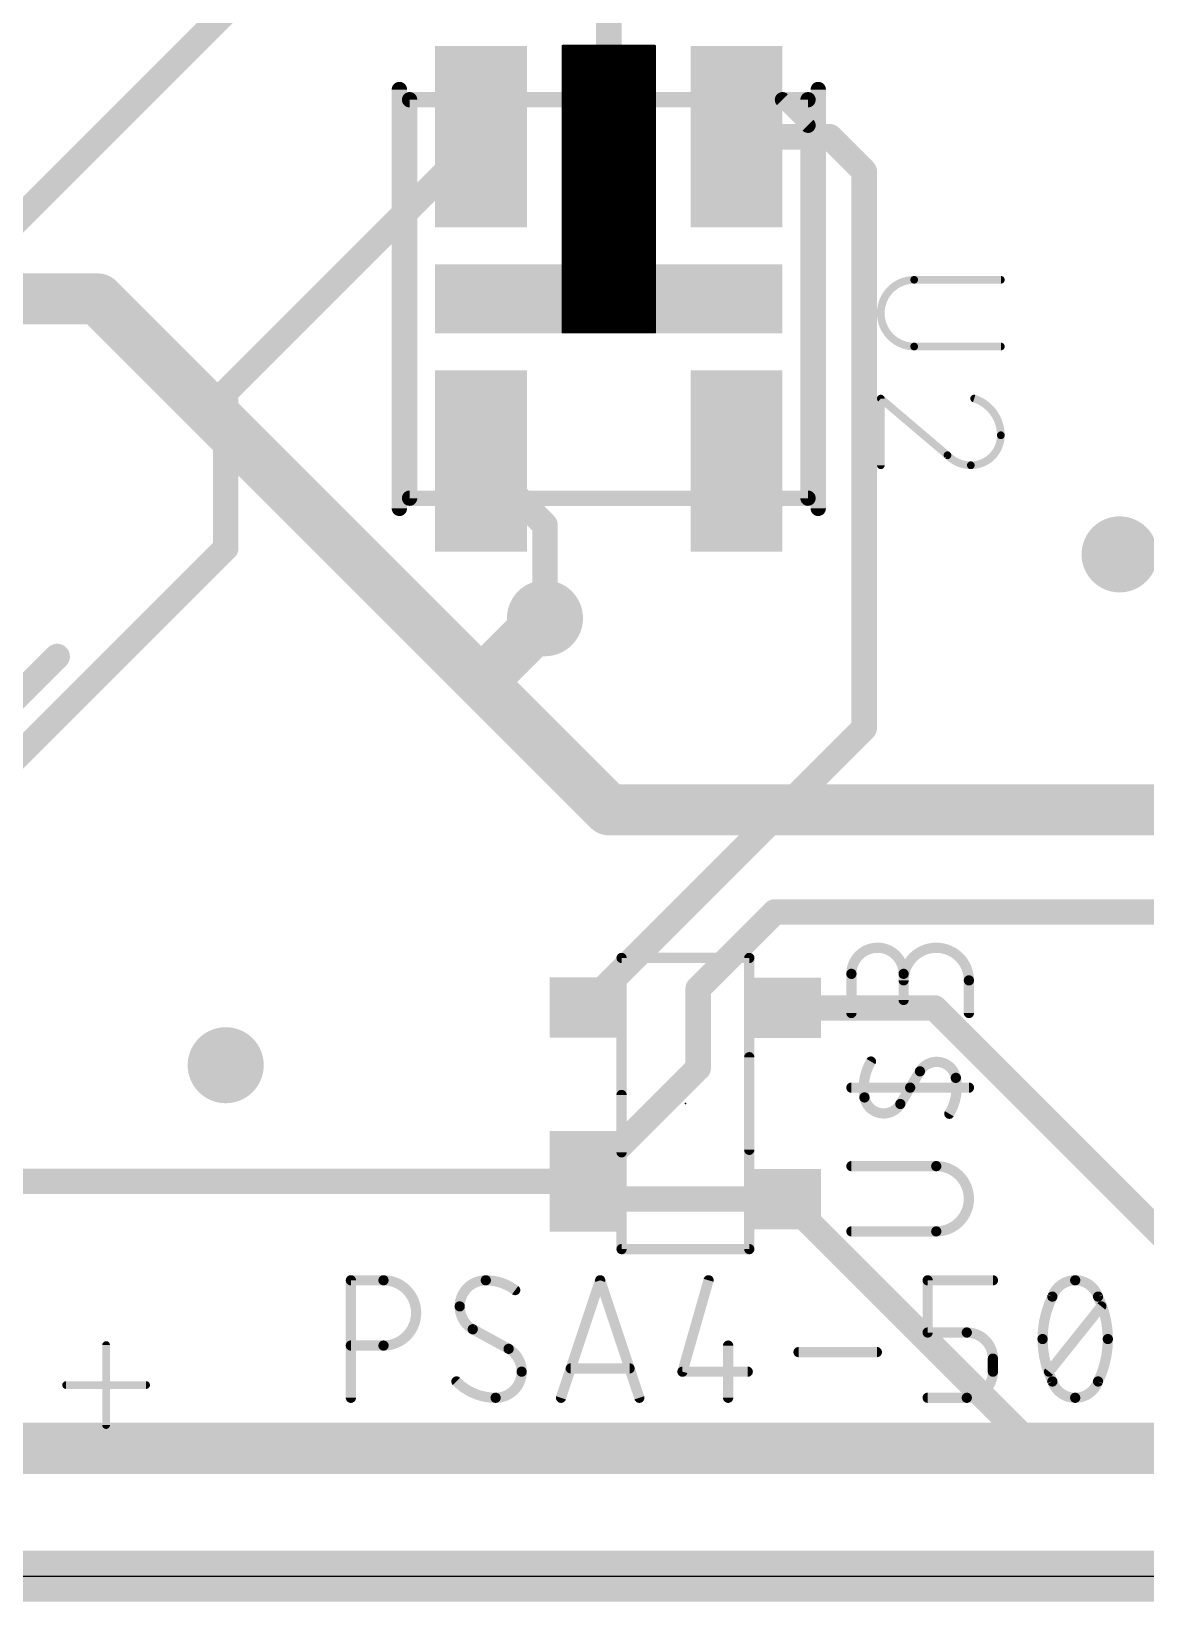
# Model space of a CAD drawing. Extents: x -0.3 to 56.5, y 1 to 31.
# Drawn here: x 19.66 to 30.74, y 1.02 to 16.63 of the extents above; entities that cross this region are included whole.
import ezdxf

# ---------------------------------------------------------------- set-up
doc = ezdxf.new("R2010")
doc.units = 0
for name, color, linetype in [('1', 12, 'CONTINUOUS'), ('16', 132, 'CONTINUOUS'), ('18', 110, 'CONTINUOUS'), ('20', 31, 'CONTINUOUS'), ('21', 253, 'CONTINUOUS'), ('23', 53, 'CONTINUOUS'), ('25', 253, 'CONTINUOUS'), ('27', 253, 'CONTINUOUS'), ('51', 253, 'CONTINUOUS')]:
    doc.layers.add(name, color=color, linetype=linetype)

# ---------------------------------------------------------------- blocks, each defined once
blk = doc.blocks.new('RECT')
blk.add_solid([(-0.5, -0.5), (0.5, -0.5), (-0.5, 0.5), (0.5, 0.5)])
blk = doc.blocks.new('ROUNDV')
at = {"const_width": 0.5}
blk.add_lwpolyline([(0, -0.25, 1), (0, 0.25, 1), (0, -0.25)], format="xyb", dxfattribs=at)

msp = doc.modelspace()

# ---------------------------------------------------------------- linework, layer by layer
at = {"layer": '1'}
for points, const_width in [([(29.217, 24.45), (18.8976, 14.1306)], 0.254), ([(25.4, 19.05), (25.4, 13.97)], 0.254), ([(25.8572, 16.4846), (24.9428, 16.4846)], 0.0254), ([(24.9428, 16.4846), (24.9428, 13.6398)], 0.0254), ([(24.9428, 16.4592), (25.8572, 16.4592)], 0.0254), ([(24.9428, 16.4338), (25.8572, 16.4338)], 0.0254), ([(24.9428, 16.4084), (25.8572, 16.4084)], 0.0254), ([(24.9428, 16.383), (25.8572, 16.383)], 0.0254), ([(25.8572, 13.6398), (25.8572, 16.4846)], 0.0254), ([(24.9428, 16.3576), (25.8572, 16.3576)], 0.0254), ([(24.9428, 16.3322), (25.8572, 16.3322)], 0.0254), ([(24.9428, 16.3068), (25.8572, 16.3068)], 0.0254), ([(24.9428, 16.2814), (25.8572, 16.2814)], 0.0254), ([(24.9428, 16.256), (25.8572, 16.256)], 0.0254), ([(24.9428, 16.2306), (25.8572, 16.2306)], 0.0254), ([(24.9428, 16.2052), (25.8572, 16.2052)], 0.0254), ([(24.9428, 16.1798), (25.8572, 16.1798)], 0.0254), ([(24.9428, 16.1544), (25.8572, 16.1544)], 0.0254), ([(24.9428, 16.129), (25.8572, 16.129)], 0.0254), ([(24.9428, 16.1036), (25.8572, 16.1036)], 0.0254), ([(24.9428, 16.0782), (25.8572, 16.0782)], 0.0254), ([(24.9428, 16.0528), (25.8572, 16.0528)], 0.0254), ([(24.9428, 16.0274), (25.8572, 16.0274)], 0.0254), ([(24.9428, 16.002), (25.8572, 16.002)], 0.0254), ([(24.9428, 15.9766), (25.8572, 15.9766)], 0.0254), ([(24.9428, 15.9512), (25.8572, 15.9512)], 0.0254), ([(24.9428, 15.9258), (25.8572, 15.9258)], 0.0254), ([(24.9428, 15.9004), (25.8572, 15.9004)], 0.0254), ([(24.9428, 15.875), (25.8572, 15.875)], 0.0254), ([(24.9428, 15.8496), (25.8572, 15.8496)], 0.0254), ([(24.9428, 15.8242), (25.8572, 15.8242)], 0.0254), ([(24.9428, 15.7988), (25.8572, 15.7988)], 0.0254), ([(24.9428, 15.7734), (25.8572, 15.7734)], 0.0254), ([(24.13, 15.5829), (21.59, 13.0429)], 0.254), ([(24.9428, 15.748), (25.8572, 15.748)], 0.0254), ([(24.9428, 15.7226), (25.8572, 15.7226)], 0.0254), ([(24.9428, 15.6972), (25.8572, 15.6972)], 0.0254), ([(24.9428, 15.6718), (25.8572, 15.6718)], 0.0254), ([(24.9428, 15.6464), (25.8572, 15.6464)], 0.0254), ([(24.9428, 15.621), (25.8572, 15.621)], 0.0254), ([(27.5971, 15.5829), (26.67, 15.5829)], 0.254), ([(27.94, 15.24), (27.5971, 15.5829)], 0.254), ([(24.9428, 15.5956), (25.8572, 15.5956)], 0.0254), ([(24.9428, 15.5702), (25.8572, 15.5702)], 0.0254), ([(24.9428, 15.5448), (25.8572, 15.5448)], 0.0254), ([(24.9428, 15.5194), (25.8572, 15.5194)], 0.0254), ([(24.9428, 15.494), (25.8572, 15.494)], 0.0254), ([(24.9428, 15.4686), (25.8572, 15.4686)], 0.0254), ([(24.9428, 15.4432), (25.8572, 15.4432)], 0.0254), ([(24.9428, 15.4178), (25.8572, 15.4178)], 0.0254), ([(24.9428, 15.3924), (25.8572, 15.3924)], 0.0254), ([(24.9428, 15.367), (25.8572, 15.367)], 0.0254), ([(24.9428, 15.3416), (25.8572, 15.3416)], 0.0254), ([(24.9428, 15.3162), (25.8572, 15.3162)], 0.0254), ([(24.9428, 15.2908), (25.8572, 15.2908)], 0.0254), ([(27.94, 9.702), (27.94, 15.24)], 0.254), ([(24.9428, 15.2654), (25.8572, 15.2654)], 0.0254), ([(24.9428, 15.24), (25.8572, 15.24)], 0.0254), ([(24.9428, 15.2146), (25.8572, 15.2146)], 0.0254), ([(24.9428, 15.1892), (25.8572, 15.1892)], 0.0254), ([(24.9428, 15.1638), (25.8572, 15.1638)], 0.0254), ([(24.9428, 15.1384), (25.8572, 15.1384)], 0.0254), ([(24.9428, 15.113), (25.8572, 15.113)], 0.0254), ([(24.9428, 15.0876), (25.8572, 15.0876)], 0.0254), ([(24.9428, 15.0622), (25.8572, 15.0622)], 0.0254), ([(24.9428, 15.0368), (25.8572, 15.0368)], 0.0254), ([(24.9428, 15.0114), (25.8572, 15.0114)], 0.0254), ([(24.9428, 14.986), (25.8572, 14.986)], 0.0254), ([(24.9428, 14.9606), (25.8572, 14.9606)], 0.0254), ([(24.9428, 14.9352), (25.8572, 14.9352)], 0.0254), ([(24.9428, 14.9098), (25.8572, 14.9098)], 0.0254), ([(24.9428, 14.8844), (25.8572, 14.8844)], 0.0254), ([(24.9428, 14.859), (25.8572, 14.859)], 0.0254), ([(24.9428, 14.8336), (25.8572, 14.8336)], 0.0254), ([(24.9428, 14.8082), (25.8572, 14.8082)], 0.0254), ([(24.9428, 14.7828), (25.8572, 14.7828)], 0.0254), ([(24.9428, 14.7574), (25.8572, 14.7574)], 0.0254), ([(24.9428, 14.732), (25.8572, 14.732)], 0.0254), ([(24.9428, 14.7066), (25.8572, 14.7066)], 0.0254), ([(24.9428, 14.6812), (25.8572, 14.6812)], 0.0254), ([(24.9428, 14.6558), (25.8572, 14.6558)], 0.0254), ([(24.9428, 14.6304), (25.8572, 14.6304)], 0.0254), ([(24.9428, 14.605), (25.8572, 14.605)], 0.0254), ([(24.9428, 14.5796), (25.8572, 14.5796)], 0.0254), ([(24.9428, 14.5542), (25.8572, 14.5542)], 0.0254), ([(24.9428, 14.5288), (25.8572, 14.5288)], 0.0254), ([(24.9428, 14.5034), (25.8572, 14.5034)], 0.0254), ([(24.9428, 14.478), (25.8572, 14.478)], 0.0254), ([(24.9428, 14.4526), (25.8572, 14.4526)], 0.0254), ([(24.9428, 14.4272), (25.8572, 14.4272)], 0.0254), ([(24.9428, 14.4018), (25.8572, 14.4018)], 0.0254), ([(24.9428, 14.3764), (25.8572, 14.3764)], 0.0254), ([(24.9428, 14.351), (25.8572, 14.351)], 0.0254), ([(24.9428, 14.3256), (25.8572, 14.3256)], 0.0254), ([(24.9428, 14.3002), (25.8572, 14.3002)], 0.0254), ([(24.9428, 14.2748), (25.8572, 14.2748)], 0.0254), ([(24.9428, 14.2494), (25.8572, 14.2494)], 0.0254), ([(24.9428, 14.224), (25.8572, 14.224)], 0.0254), ([(24.9428, 14.1986), (25.8572, 14.1986)], 0.0254), ([(24.9428, 14.1732), (25.8572, 14.1732)], 0.0254), ([(24.9428, 14.1478), (25.8572, 14.1478)], 0.0254), ([(24.9428, 14.1224), (25.8572, 14.1224)], 0.0254), ([(24.9428, 14.097), (25.8572, 14.097)], 0.0254), ([(24.9428, 14.0716), (25.8572, 14.0716)], 0.0254), ([(24.9428, 14.0462), (25.8572, 14.0462)], 0.0254), ([(24.9428, 14.0208), (25.8572, 14.0208)], 0.0254), ([(24.9428, 13.9954), (25.8572, 13.9954)], 0.0254), ([(24.9428, 13.97), (25.8572, 13.97)], 0.0254), ([(24.9428, 13.9446), (25.8572, 13.9446)], 0.0254), ([(24.9428, 13.9192), (25.8572, 13.9192)], 0.0254), ([(24.9428, 13.8938), (25.8572, 13.8938)], 0.0254), ([(24.9428, 13.8684), (25.8572, 13.8684)], 0.0254), ([(24.9428, 13.843), (25.8572, 13.843)], 0.0254), ([(24.9428, 13.8176), (25.8572, 13.8176)], 0.0254), ([(24.9428, 13.7922), (25.8572, 13.7922)], 0.0254), ([(24.9428, 13.7668), (25.8572, 13.7668)], 0.0254), ([(24.9428, 13.7414), (25.8572, 13.7414)], 0.0254), ([(24.9428, 13.716), (25.8572, 13.716)], 0.0254), ([(24.9428, 13.6906), (25.8572, 13.6906)], 0.0254), ([(24.9428, 13.6652), (25.8572, 13.6652)], 0.0254), ([(24.9428, 13.6398), (25.8572, 13.6398)], 0.0254), ([(24.9428, 13.6398), (25.8572, 13.6398)], 0.0254), ([(21.59, 13.0429), (21.59, 11.4921)], 0.254), ([(24.13, 12.3571), (24.765, 11.7221)], 0.254), ([(24.765, 11.7221), (24.765, 10.795)], 0.254), ([(21.59, 11.4921), (19.3689, 9.271)], 0.254), ([(19.9136, 10.414), (19.2786, 9.779)], 0.254), ([(25.162, 6.924), (27.94, 9.702)], 0.254), ([(26.289, 7.112), (27.051, 7.874)], 0.254), ([(27.051, 7.874), (33.329, 7.874)], 0.254), ([(26.289, 6.322), (26.289, 7.112)], 0.254), ([(28.641, 6.919), (27.162, 6.919)], 0.254), ([(31.75, 3.81), (28.641, 6.919)], 0.254), ([(25.162, 5.195), (26.289, 6.322)], 0.254), ([(19.2906, 5.195), (25.162, 5.195)], 0.254), ([(25.338, 5.019), (25.162, 5.195)], 0.254), ([(27.162, 5.019), (25.338, 5.019)], 0.254), ([(27.162, 5.019), (29.641, 2.54)], 0.254), ([(5.08, 2.54), (29.641, 2.54)], 0.254), ([(43.3832, 2.54), (29.641, 2.54)], 0.254), ([(46.99, 1.27), (0, 1.27)], 0.508)]:
    msp.add_lwpolyline(points, dxfattribs=dict(at, const_width=const_width))
for points, const_width in [([(24.9428, 16.491, 1), (24.9428, 16.4782)], 0.0127), ([(24.9428, 16.4656, 1), (24.9428, 16.4528)], 0.0127), ([(24.9428, 16.4148, 1), (24.9428, 16.402)], 0.0127), ([(24.9428, 16.3894, 1), (24.9428, 16.3766)], 0.0127), ([(24.9492, 16.4846, 1), (24.9365, 16.4846)], 0.0127), ([(24.9428, 16.4402, 1), (24.9428, 16.4275)], 0.0127), ([(25.8636, 16.4846, 1), (25.8509, 16.4846)], 0.0127), ([(25.8572, 16.4782, 1), (25.8572, 16.491)], 0.0127), ([(25.8572, 16.4528, 1), (25.8572, 16.4656)], 0.0127), ([(25.8572, 16.4275, 1), (25.8572, 16.4402)], 0.0127), ([(25.8572, 16.402, 1), (25.8572, 16.4148)], 0.0127), ([(25.8572, 16.3766, 1), (25.8572, 16.3894)], 0.0127), ([(24.9428, 16.3386, 1), (24.9428, 16.3258)], 0.0127), ([(24.9428, 16.3132, 1), (24.9428, 16.3004)], 0.0127), ([(24.9428, 16.2624, 1), (24.9428, 16.2496)], 0.0127), ([(24.9428, 16.237, 1), (24.9428, 16.2242)], 0.0127), ([(24.9428, 16.364, 1), (24.9428, 16.3513)], 0.0127), ([(24.9428, 16.2878, 1), (24.9428, 16.2751)], 0.0127), ([(25.8572, 16.3513, 1), (25.8572, 16.364)], 0.0127), ([(25.8572, 16.3258, 1), (25.8572, 16.3386)], 0.0127), ([(25.8572, 16.3004, 1), (25.8572, 16.3132)], 0.0127), ([(25.8572, 16.2751, 1), (25.8572, 16.2878)], 0.0127), ([(25.8572, 16.2496, 1), (25.8572, 16.2624)], 0.0127), ([(25.8572, 16.2242, 1), (25.8572, 16.237)], 0.0127), ([(24.9428, 16.1862, 1), (24.9428, 16.1734)], 0.0127), ([(24.9428, 16.11, 1), (24.9428, 16.0972)], 0.0127), ([(24.9428, 16.2116, 1), (24.9428, 16.1989)], 0.0127), ([(24.9428, 16.1608, 1), (24.9428, 16.1481)], 0.0127), ([(24.9428, 16.1354, 1), (24.9428, 16.1227)], 0.0127), ([(24.9428, 16.0846, 1), (24.9428, 16.0719)], 0.0127), ([(25.8572, 16.1989, 1), (25.8572, 16.2116)], 0.0127), ([(25.8572, 16.1734, 1), (25.8572, 16.1862)], 0.0127), ([(25.8572, 16.1481, 1), (25.8572, 16.1608)], 0.0127), ([(25.8572, 16.1227, 1), (25.8572, 16.1354)], 0.0127), ([(25.8572, 16.0972, 1), (25.8572, 16.11)], 0.0127), ([(25.8572, 16.0719, 1), (25.8572, 16.0846)], 0.0127), ([(24.9428, 16.0338, 1), (24.9428, 16.021)], 0.0127), ([(24.9428, 16.0592, 1), (24.9428, 16.0465)], 0.0127), ([(24.9428, 16.0084, 1), (24.9428, 15.9957)], 0.0127), ([(24.9428, 15.983, 1), (24.9428, 15.9703)], 0.0127), ([(24.9428, 15.9575, 1), (24.9428, 15.9449)], 0.0127), ([(24.9428, 15.9322, 1), (24.9428, 15.9195)], 0.0127), ([(25.8572, 16.0465, 1), (25.8572, 16.0592)], 0.0127), ([(25.8572, 16.021, 1), (25.8572, 16.0338)], 0.0127), ([(25.8572, 15.9957, 1), (25.8572, 16.0084)], 0.0127), ([(25.8572, 15.9703, 1), (25.8572, 15.983)], 0.0127), ([(25.8572, 15.9449, 1), (25.8572, 15.9575)], 0.0127), ([(25.8572, 15.9195, 1), (25.8572, 15.9322)], 0.0127), ([(24.9428, 15.9068, 1), (24.9428, 15.8941)], 0.0127), ([(24.9428, 15.8813, 1), (24.9428, 15.8687)], 0.0127), ([(24.9428, 15.8559, 1), (24.9428, 15.8433)], 0.0127), ([(24.9428, 15.8306, 1), (24.9428, 15.8179)], 0.0127), ([(24.9428, 15.8051, 1), (24.9428, 15.7925)], 0.0127), ([(24.9428, 15.7797, 1), (24.9428, 15.7671)], 0.0127), ([(25.8572, 15.8941, 1), (25.8572, 15.9068)], 0.0127), ([(25.8572, 15.8687, 1), (25.8572, 15.8813)], 0.0127), ([(25.8572, 15.8433, 1), (25.8572, 15.8559)], 0.0127), ([(25.8572, 15.8179, 1), (25.8572, 15.8306)], 0.0127), ([(25.8572, 15.7925, 1), (25.8572, 15.8051)], 0.0127), ([(25.8572, 15.7671, 1), (25.8572, 15.7797)], 0.0127), ([(24.1749, 15.538, 1), (24.0851, 15.6278)], 0.127), ([(24.9428, 15.7544, 1), (24.9428, 15.7417)], 0.0127), ([(24.9428, 15.7289, 1), (24.9428, 15.7163)], 0.0127), ([(24.9428, 15.7035, 1), (24.9428, 15.6909)], 0.0127), ([(24.9428, 15.6782, 1), (24.9428, 15.6655)], 0.0127), ([(24.9428, 15.6527, 1), (24.9428, 15.6401)], 0.0127), ([(24.9428, 15.6273, 1), (24.9428, 15.6147)], 0.0127), ([(25.8572, 15.7417, 1), (25.8572, 15.7544)], 0.0127), ([(25.8572, 15.7163, 1), (25.8572, 15.7289)], 0.0127), ([(25.8572, 15.6909, 1), (25.8572, 15.7035)], 0.0127), ([(25.8572, 15.6655, 1), (25.8572, 15.6782)], 0.0127), ([(25.8572, 15.6401, 1), (25.8572, 15.6527)], 0.0127), ([(25.8572, 15.6147, 1), (25.8572, 15.6273)], 0.0127), ([(26.67, 15.6464, 1), (26.67, 15.5194)], 0.127), ([(27.642, 15.6278, 1), (27.5522, 15.538)], 0.127), ([(27.5971, 15.5194, 1), (27.5971, 15.6464)], 0.127), ([(24.9428, 15.602, 1), (24.9428, 15.5893)], 0.0127), ([(24.9428, 15.5766, 1), (24.9428, 15.5639)], 0.0127), ([(24.9428, 15.5511, 1), (24.9428, 15.5385)], 0.0127), ([(24.9428, 15.5258, 1), (24.9428, 15.5131)], 0.0127), ([(24.9428, 15.5004, 1), (24.9428, 15.4877)], 0.0127), ([(24.9428, 15.4749, 1), (24.9428, 15.4623)], 0.0127), ([(25.8572, 15.5893, 1), (25.8572, 15.602)], 0.0127), ([(25.8572, 15.5639, 1), (25.8572, 15.5766)], 0.0127), ([(25.8572, 15.5385, 1), (25.8572, 15.5511)], 0.0127), ([(25.8572, 15.5131, 1), (25.8572, 15.5258)], 0.0127), ([(25.8572, 15.4877, 1), (25.8572, 15.5004)], 0.0127), ([(25.8572, 15.4623, 1), (25.8572, 15.4749)], 0.0127), ([(24.9428, 15.4496, 1), (24.9428, 15.4369)], 0.0127), ([(24.9428, 15.4242, 1), (24.9428, 15.4115)], 0.0127), ([(24.9428, 15.3987, 1), (24.9428, 15.3861)], 0.0127), ([(24.9428, 15.3734, 1), (24.9428, 15.3607)], 0.0127), ([(24.9428, 15.348, 1), (24.9428, 15.3353)], 0.0127), ([(24.9428, 15.3225, 1), (24.9428, 15.3099)], 0.0127), ([(24.9428, 15.2972, 1), (24.9428, 15.2845)], 0.0127), ([(25.8572, 15.4369, 1), (25.8572, 15.4496)], 0.0127), ([(25.8572, 15.4115, 1), (25.8572, 15.4242)], 0.0127), ([(25.8572, 15.3861, 1), (25.8572, 15.3987)], 0.0127), ([(25.8572, 15.3607, 1), (25.8572, 15.3734)], 0.0127), ([(25.8572, 15.3353, 1), (25.8572, 15.348)], 0.0127), ([(25.8572, 15.3099, 1), (25.8572, 15.3225)], 0.0127), ([(25.8572, 15.2845, 1), (25.8572, 15.2972)], 0.0127), ([(28.0035, 15.24, 1), (27.8765, 15.24)], 0.127), ([(27.8951, 15.1951, 1), (27.9849, 15.2849)], 0.127), ([(24.9428, 15.2718, 1), (24.9428, 15.2591)], 0.0127), ([(24.9428, 15.2463, 1), (24.9428, 15.2337)], 0.0127), ([(24.9428, 15.221, 1), (24.9428, 15.2083)], 0.0127), ([(24.9428, 15.1956, 1), (24.9428, 15.1829)], 0.0127), ([(24.9428, 15.1701, 1), (24.9428, 15.1575)], 0.0127), ([(24.9428, 15.1448, 1), (24.9428, 15.1321)], 0.0127), ([(25.8572, 15.2591, 1), (25.8572, 15.2718)], 0.0127), ([(25.8572, 15.2337, 1), (25.8572, 15.2463)], 0.0127), ([(25.8572, 15.2083, 1), (25.8572, 15.221)], 0.0127), ([(25.8572, 15.1829, 1), (25.8572, 15.1956)], 0.0127), ([(25.8572, 15.1575, 1), (25.8572, 15.1701)], 0.0127), ([(25.8572, 15.1321, 1), (25.8572, 15.1448)], 0.0127), ([(24.9428, 15.1194, 1), (24.9428, 15.1067)], 0.0127), ([(24.9428, 15.0939, 1), (24.9428, 15.0813)], 0.0127), ([(24.9428, 15.0686, 1), (24.9428, 15.0559)], 0.0127), ([(24.9428, 15.0432, 1), (24.9428, 15.0305)], 0.0127), ([(24.9428, 15.0177, 1), (24.9428, 15.0051)], 0.0127), ([(24.9428, 14.9924, 1), (24.9428, 14.9797)], 0.0127), ([(25.8572, 15.1067, 1), (25.8572, 15.1194)], 0.0127), ([(25.8572, 15.0813, 1), (25.8572, 15.0939)], 0.0127), ([(25.8572, 15.0559, 1), (25.8572, 15.0686)], 0.0127), ([(25.8572, 15.0305, 1), (25.8572, 15.0432)], 0.0127), ([(25.8572, 15.0051, 1), (25.8572, 15.0177)], 0.0127), ([(25.8572, 14.9797, 1), (25.8572, 14.9924)], 0.0127), ([(24.9428, 14.967, 1), (24.9428, 14.9543)], 0.0127), ([(24.9428, 14.9415, 1), (24.9428, 14.9289)], 0.0127), ([(24.9428, 14.9162, 1), (24.9428, 14.9035)], 0.0127), ([(24.9428, 14.8908, 1), (24.9428, 14.8781)], 0.0127), ([(24.9428, 14.8653, 1), (24.9428, 14.8527)], 0.0127), ([(24.9428, 14.8399, 1), (24.9428, 14.8273)], 0.0127), ([(25.8572, 14.9543, 1), (25.8572, 14.967)], 0.0127), ([(25.8572, 14.9289, 1), (25.8572, 14.9415)], 0.0127), ([(25.8572, 14.9035, 1), (25.8572, 14.9162)], 0.0127), ([(25.8572, 14.8781, 1), (25.8572, 14.8908)], 0.0127), ([(25.8572, 14.8527, 1), (25.8572, 14.8653)], 0.0127), ([(25.8572, 14.8273, 1), (25.8572, 14.8399)], 0.0127), ([(24.9428, 14.8146, 1), (24.9428, 14.8019)], 0.0127), ([(24.9428, 14.7891, 1), (24.9428, 14.7765)], 0.0127), ([(24.9428, 14.7637, 1), (24.9428, 14.7511)], 0.0127), ([(24.9428, 14.7384, 1), (24.9428, 14.7257)], 0.0127), ([(24.9428, 14.7129, 1), (24.9428, 14.7003)], 0.0127), ([(24.9428, 14.6875, 1), (24.9428, 14.6749)], 0.0127), ([(25.8572, 14.8019, 1), (25.8572, 14.8146)], 0.0127), ([(25.8572, 14.7765, 1), (25.8572, 14.7891)], 0.0127), ([(25.8572, 14.7511, 1), (25.8572, 14.7637)], 0.0127), ([(25.8572, 14.7257, 1), (25.8572, 14.7384)], 0.0127), ([(25.8572, 14.7003, 1), (25.8572, 14.7129)], 0.0127), ([(25.8572, 14.6749, 1), (25.8572, 14.6875)], 0.0127), ([(24.9428, 14.6622, 1), (24.9428, 14.6495)], 0.0127), ([(24.9428, 14.6367, 1), (24.9428, 14.6241)], 0.0127), ([(24.9428, 14.6113, 1), (24.9428, 14.5987)], 0.0127), ([(24.9428, 14.586, 1), (24.9428, 14.5733)], 0.0127), ([(24.9428, 14.5606, 1), (24.9428, 14.5479)], 0.0127), ([(24.9428, 14.5351, 1), (24.9428, 14.5225)], 0.0127), ([(25.8572, 14.6495, 1), (25.8572, 14.6622)], 0.0127), ([(25.8572, 14.6241, 1), (25.8572, 14.6367)], 0.0127), ([(25.8572, 14.5987, 1), (25.8572, 14.6113)], 0.0127), ([(25.8572, 14.5733, 1), (25.8572, 14.586)], 0.0127), ([(25.8572, 14.5479, 1), (25.8572, 14.5606)], 0.0127), ([(25.8572, 14.5225, 1), (25.8572, 14.5351)], 0.0127), ([(24.9428, 14.5098, 1), (24.9428, 14.4971)], 0.0127), ([(24.9428, 14.4844, 1), (24.9428, 14.4717)], 0.0127), ([(24.9428, 14.4589, 1), (24.9428, 14.4463)], 0.0127), ([(24.9428, 14.4336, 1), (24.9428, 14.4209)], 0.0127), ([(24.9428, 14.4082, 1), (24.9428, 14.3955)], 0.0127), ([(24.9428, 14.3827, 1), (24.9428, 14.3701)], 0.0127), ([(25.8572, 14.4971, 1), (25.8572, 14.5098)], 0.0127), ([(25.8572, 14.4717, 1), (25.8572, 14.4844)], 0.0127), ([(25.8572, 14.4463, 1), (25.8572, 14.4589)], 0.0127), ([(25.8572, 14.4209, 1), (25.8572, 14.4336)], 0.0127), ([(25.8572, 14.3955, 1), (25.8572, 14.4082)], 0.0127), ([(25.8572, 14.3701, 1), (25.8572, 14.3827)], 0.0127), ([(24.9428, 14.3574, 1), (24.9428, 14.3447)], 0.0127), ([(24.9428, 14.332, 1), (24.9428, 14.3193)], 0.0127), ([(24.9428, 14.3065, 1), (24.9428, 14.2939)], 0.0127), ([(24.9428, 14.2812, 1), (24.9428, 14.2685)], 0.0127), ([(24.9428, 14.2558, 1), (24.9428, 14.2431)], 0.0127), ([(24.9428, 14.2303, 1), (24.9428, 14.2177)], 0.0127), ([(24.9428, 14.205, 1), (24.9428, 14.1923)], 0.0127), ([(25.8572, 14.3447, 1), (25.8572, 14.3574)], 0.0127), ([(25.8572, 14.3193, 1), (25.8572, 14.332)], 0.0127), ([(25.8572, 14.2939, 1), (25.8572, 14.3065)], 0.0127), ([(25.8572, 14.2685, 1), (25.8572, 14.2812)], 0.0127), ([(25.8572, 14.2431, 1), (25.8572, 14.2558)], 0.0127), ([(25.8572, 14.2177, 1), (25.8572, 14.2303)], 0.0127), ([(25.8572, 14.1923, 1), (25.8572, 14.205)], 0.0127), ([(24.9428, 14.1796, 1), (24.9428, 14.1669)], 0.0127), ([(24.9428, 14.1541, 1), (24.9428, 14.1415)], 0.0127), ([(24.9428, 14.1288, 1), (24.9428, 14.1161)], 0.0127), ([(24.9428, 14.1034, 1), (24.9428, 14.0907)], 0.0127), ([(24.9428, 14.0779, 1), (24.9428, 14.0653)], 0.0127), ([(24.9428, 14.0526, 1), (24.9428, 14.0399)], 0.0127), ([(25.8572, 14.1669, 1), (25.8572, 14.1796)], 0.0127), ([(25.8572, 14.1415, 1), (25.8572, 14.1541)], 0.0127), ([(25.8572, 14.1161, 1), (25.8572, 14.1288)], 0.0127), ([(25.8572, 14.0907, 1), (25.8572, 14.1034)], 0.0127), ([(25.8572, 14.0653, 1), (25.8572, 14.0779)], 0.0127), ([(25.8572, 14.0399, 1), (25.8572, 14.0526)], 0.0127), ([(24.9428, 14.0272, 1), (24.9428, 14.0145)], 0.0127), ([(24.9428, 14.0017, 1), (24.9428, 13.9891)], 0.0127), ([(24.9428, 13.9764, 1), (24.9428, 13.9637)], 0.0127), ([(24.9428, 13.951, 1), (24.9428, 13.9383)], 0.0127), ([(24.9428, 13.9255, 1), (24.9428, 13.9129)], 0.0127), ([(24.9428, 13.9002, 1), (24.9428, 13.8875)], 0.0127), ([(25.3365, 13.97, 1), (25.4635, 13.97)], 0.127), ([(25.8572, 14.0145, 1), (25.8572, 14.0272)], 0.0127), ([(25.8572, 13.9891, 1), (25.8572, 14.0017)], 0.0127), ([(25.8572, 13.9637, 1), (25.8572, 13.9764)], 0.0127), ([(25.8572, 13.9383, 1), (25.8572, 13.951)], 0.0127), ([(25.8572, 13.9129, 1), (25.8572, 13.9255)], 0.0127), ([(25.8572, 13.8875, 1), (25.8572, 13.9002)], 0.0127), ([(24.9428, 13.8748, 1), (24.9428, 13.8621)], 0.0127), ([(24.9428, 13.8493, 1), (24.9428, 13.8367)], 0.0127), ([(24.9428, 13.8239, 1), (24.9428, 13.8113)], 0.0127), ([(24.9428, 13.7986, 1), (24.9428, 13.7859)], 0.0127), ([(24.9428, 13.7731, 1), (24.9428, 13.7605)], 0.0127), ([(24.9428, 13.7477, 1), (24.9428, 13.7351)], 0.0127), ([(25.8572, 13.8621, 1), (25.8572, 13.8748)], 0.0127), ([(25.8572, 13.8367, 1), (25.8572, 13.8493)], 0.0127), ([(25.8572, 13.8113, 1), (25.8572, 13.8239)], 0.0127), ([(25.8572, 13.7859, 1), (25.8572, 13.7986)], 0.0127), ([(25.8572, 13.7605, 1), (25.8572, 13.7731)], 0.0127), ([(25.8572, 13.7351, 1), (25.8572, 13.7477)], 0.0127), ([(24.9428, 13.7224, 1), (24.9428, 13.7097)], 0.0127), ([(24.9428, 13.6969, 1), (24.9428, 13.6843)], 0.0127), ([(24.9428, 13.6715, 1), (24.9428, 13.6589)], 0.0127), ([(24.9428, 13.6462, 1), (24.9428, 13.6335)], 0.0127), ([(24.9428, 13.6462, 1), (24.9428, 13.6335)], 0.0127), ([(24.9365, 13.6398, 1), (24.9492, 13.6398)], 0.0127), ([(25.8509, 13.6398, 1), (25.8636, 13.6398)], 0.0127), ([(25.8572, 13.7097, 1), (25.8572, 13.7224)], 0.0127), ([(25.8572, 13.6843, 1), (25.8572, 13.6969)], 0.0127), ([(25.8572, 13.6589, 1), (25.8572, 13.6715)], 0.0127), ([(25.8572, 13.6335, 1), (25.8572, 13.6462)], 0.0127), ([(25.8572, 13.6335, 1), (25.8572, 13.6462)], 0.0127), ([(21.6535, 13.0429, 1), (21.5265, 13.0429)], 0.127), ([(21.5451, 13.0878, 1), (21.6349, 12.998)], 0.127), ([(24.1749, 12.402, 1), (24.0851, 12.3122)], 0.127), ([(24.8285, 11.7221, 1), (24.7015, 11.7221)], 0.127), ([(24.7201, 11.6772, 1), (24.8099, 11.767)], 0.127), ([(21.5265, 11.4921, 1), (21.6535, 11.4921)], 0.127), ([(21.6349, 11.4472, 1), (21.5451, 11.537)], 0.127), ([(24.7015, 10.795, 1), (24.8285, 10.795)], 0.127), ([(19.9585, 10.3691, 1), (19.8687, 10.4589)], 0.127), ([(27.8765, 9.702, 1), (28.0035, 9.702)], 0.127), ([(27.9849, 9.6571, 1), (27.8951, 9.7469)], 0.127), ([(27.051, 7.9375, 1), (27.051, 7.8105)], 0.127), ([(27.0959, 7.8291, 1), (27.0061, 7.9189)], 0.127), ([(26.3525, 7.112, 1), (26.2255, 7.112)], 0.127), ([(26.2441, 7.1569, 1), (26.3339, 7.0671)], 0.127), ([(25.1171, 6.9689, 1), (25.2069, 6.8791)], 0.127), ([(27.162, 6.9825, 1), (27.162, 6.8555)], 0.127), ([(28.6859, 6.9639, 1), (28.5961, 6.8741)], 0.127), ([(28.641, 6.8555, 1), (28.641, 6.9825)], 0.127), ([(26.3339, 6.2771, 1), (26.2441, 6.3669)], 0.127), ([(26.2255, 6.322, 1), (26.3525, 6.322)], 0.127), ([(25.2069, 5.2399, 1), (25.1171, 5.1501)], 0.127), ([(25.162, 5.1315, 1), (25.162, 5.2585)], 0.127), ([(25.1171, 5.2399, 1), (25.2069, 5.1501)], 0.127), ([(25.338, 5.0825, 1), (25.338, 4.9555)], 0.127), ([(25.2931, 4.9741, 1), (25.3829, 5.0639)], 0.127), ([(27.2069, 5.0639, 1), (27.1171, 4.9741)], 0.127), ([(27.162, 4.9555, 1), (27.162, 5.0825)], 0.127), ([(29.641, 2.6035, 1), (29.641, 2.4765)], 0.127), ([(29.641, 2.4765, 1), (29.641, 2.6035)], 0.127), ([(29.5961, 2.4951, 1), (29.6859, 2.5849)], 0.127)]:
    msp.add_lwpolyline(points, format="xyb", dxfattribs=dict(at, const_width=const_width))
at = {"layer": '16'}
for points, const_width in [([(20.32, 13.97), (6.35, 13.97)], 0.508), ([(20.32, 13.97), (24.13, 10.16)], 0.508), ([(24.13, 10.16), (24.765, 10.795)], 0.508), ([(25.4, 8.89), (24.13, 10.16)], 0.508), ([(24.13, 10.16), (24.3096, 10.16)], 0.254), ([(25.4, 8.89), (35.56, 8.89)], 0.508), ([(45.72, 2.54), (1.27, 2.54)], 0.508)]:
    msp.add_lwpolyline(points, dxfattribs=dict(at, const_width=const_width))
for points, const_width in [([(20.4098, 14.0598, 1), (20.2302, 13.8802)], 0.254), ([(20.32, 13.843, 1), (20.32, 14.097)], 0.254), ([(24.8548, 10.7052, 1), (24.6752, 10.8848)], 0.254), ([(24.2198, 10.2498, 1), (24.0402, 10.0702)], 0.254), ([(24.0402, 10.2498, 1), (24.2198, 10.0702)], 0.254), ([(24.0402, 10.0702, 1), (24.2198, 10.2498)], 0.254), ([(24.13, 10.2235, 1), (24.13, 10.0965)], 0.127), ([(24.3096, 10.0965, 1), (24.3096, 10.2235)], 0.127), ([(25.4, 9.017, 1), (25.4, 8.763)], 0.254), ([(25.3102, 8.8002, 1), (25.4898, 8.9798)], 0.254)]:
    msp.add_lwpolyline(points, format="xyb", dxfattribs=dict(at, const_width=const_width))
at = {"layer": '20'}
msp.add_line((0, 1.27), (46.97, 1.27), dxfattribs=at)
at = {"layer": '21'}
for points, const_width in [([(23.3172, 16.0528), (23.3172, 11.8872)], 0.1524), ([(27.4828, 11.8872), (27.4828, 16.0528)], 0.1524), ([(25.527, 7.4168), (26.797, 7.4168)], 0.1016), ([(26.797, 6.4293), (26.797, 5.5087)], 0.1016), ([(25.527, 6.0543), (25.527, 5.4837)], 0.1016), ([(25.527, 4.5212), (26.797, 4.5212)], 0.1016)]:
    msp.add_lwpolyline(points, dxfattribs=dict(at, const_width=const_width))
for points, const_width in [([(23.3553, 16.0528, 1), (23.2791, 16.0528)], 0.0762), ([(27.5209, 16.0528, 1), (27.4447, 16.0528)], 0.0762), ([(23.2791, 11.8872, 1), (23.3553, 11.8872)], 0.0762), ([(27.4447, 11.8872, 1), (27.5209, 11.8872)], 0.0762), ([(25.527, 7.4422, 1), (25.527, 7.3914)], 0.0508), ([(26.797, 7.3914, 1), (26.797, 7.4422)], 0.0508), ([(26.8224, 6.4293, 1), (26.7716, 6.4293)], 0.0508), ([(25.5524, 6.0543, 1), (25.5016, 6.0543)], 0.0508), ([(25.5016, 5.4837, 1), (25.5524, 5.4837)], 0.0508), ([(26.7716, 5.5087, 1), (26.8224, 5.5087)], 0.0508), ([(25.527, 4.5466, 1), (25.527, 4.4958)], 0.0508), ([(26.797, 4.4958, 1), (26.797, 4.5466)], 0.0508)]:
    msp.add_lwpolyline(points, format="xyb", dxfattribs=dict(at, const_width=const_width))
at = {"layer": '23'}
for p in [(25.4, 13.97), (26.162, 5.969)]:
    msp.add_point(p, dxfattribs=at)
at = {"layer": '25'}
for points, const_width in [([(28.4367, 14.1605, 1), (28.4367, 13.4973)], 0.0762), ([(28.4367, 14.1796, 1), (28.4367, 14.1415)], 0.0381), ([(28.4367, 14.1415, 1), (28.4367, 14.1796)], 0.0381), ([(29.2989, 14.1415, 1), (29.2989, 14.1796)], 0.0381), ([(28.4367, 13.5163, 1), (28.4367, 13.4782)], 0.0381), ([(28.4367, 13.4782, 1), (28.4367, 13.5163)], 0.0381), ([(29.2989, 13.4782, 1), (29.2989, 13.5163)], 0.0381), ([(28.1174, 12.9939, 1), (28.0928, 12.9649)], 0.0381), ([(28.1242, 12.9794, 1), (28.0861, 12.9794)], 0.0381), ([(29.2989, 12.6146, 0.3252), (29.0336, 12.9794)], 0.0762), ([(29.0395, 12.9975, 1), (29.0277, 12.9613)], 0.0381), ([(29.0005, 12.3162, 0.4142), (29.2989, 12.6146)], 0.0762), ([(29.3179, 12.6146, 1), (29.2798, 12.6146)], 0.0381), ([(29.2799, 12.6146, 1), (29.3179, 12.6146)], 0.0381), ([(28.7683, 12.4157, 0.2053), (29.0005, 12.3162)], 0.0762), ([(28.7821, 12.4288, 1), (28.7545, 12.4025)], 0.0381), ([(28.756, 12.4012, 1), (28.7807, 12.4302)], 0.0381), ([(29.0005, 12.3352, 1), (29.0005, 12.2971)], 0.0381), ([(29.0004, 12.2971, 1), (29.0005, 12.3352)], 0.0381), ([(28.0861, 12.3162, 1), (28.1242, 12.3162)], 0.0381), ([(28.3321, 7.2586, 1), (27.8128, 7.2586)], 0.1016), ([(28.9812, 7.1936, 1), (28.3321, 7.1936)], 0.1016), ([(27.8382, 7.2586, 1), (27.7874, 7.2586)], 0.0508), ([(27.7874, 7.2586, 1), (27.8382, 7.2586)], 0.0508), ([(28.3575, 7.2586, 1), (28.3067, 7.2586)], 0.0508), ([(28.3067, 7.2586, 1), (28.3575, 7.2586)], 0.0508), ([(28.3067, 7.1936, 1), (28.3575, 7.1936)], 0.0508), ([(29.0066, 7.1936, 1), (28.9558, 7.1936)], 0.0508), ([(28.9558, 7.1936, 1), (29.0066, 7.1936)], 0.0508), ([(27.7874, 6.8691, 1), (27.8382, 6.8691)], 0.0508), ([(28.3067, 6.9989, 1), (28.3575, 6.9989)], 0.0508), ([(28.9558, 6.8691, 1), (29.0066, 6.8691)], 0.0508), ([(28.0075, 6.3865, 0.1823), (27.9426, 6.0295)], 0.1016), ([(28.0293, 6.3734, 1), (27.9858, 6.3996)], 0.0508), ([(28.8514, 6.2242, 0.6917), (28.4944, 6.2891)], 0.1016), ([(28.4726, 6.3022, 1), (28.5161, 6.2761)], 0.0508), ([(28.5161, 6.2761, 1), (28.4726, 6.3022)], 0.0508), ([(28.7865, 5.8672, 0.1823), (28.8514, 6.2242)], 0.1016), ([(28.8764, 6.2288, 1), (28.8264, 6.2196)], 0.0508), ([(28.8264, 6.2196, 1), (28.8764, 6.2288)], 0.0508), ([(27.8128, 6.1522, 1), (27.8128, 6.1014)], 0.0508), ([(28.3752, 6.1399, 1), (28.4188, 6.1138)], 0.0508), ([(28.4188, 6.1138, 1), (28.3752, 6.1399)], 0.0508), ([(28.9812, 6.1014, 1), (28.9812, 6.1522)], 0.0508), ([(27.9426, 6.0295, 0.6917), (28.2996, 5.9646)], 0.1016), ([(27.9676, 6.034, 1), (27.9176, 6.0249)], 0.0508), ([(27.9176, 6.0249, 1), (27.9676, 6.034)], 0.0508), ([(28.2779, 5.9776, 1), (28.3214, 5.9515)], 0.0508), ([(28.3214, 5.9515, 1), (28.2779, 5.9776)], 0.0508), ([(28.7647, 5.8803, 1), (28.8082, 5.8541)], 0.0508), ([(27.8128, 5.3719, 1), (27.8128, 5.3211)], 0.0508), ([(28.6566, 4.6974, 1), (28.6566, 5.3465)], 0.1016), ([(28.6566, 5.3719, 1), (28.6566, 5.3211)], 0.0508), ([(28.6566, 5.3211, 1), (28.6566, 5.3719)], 0.0508), ([(27.8128, 4.7228, 1), (27.8128, 4.672)], 0.0508), ([(28.6566, 4.7228, 1), (28.6566, 4.672)], 0.0508), ([(28.6566, 4.672, 1), (28.6566, 4.7228)], 0.0508)]:
    msp.add_lwpolyline(points, format="xyb", dxfattribs=dict(at, const_width=const_width))
for points, const_width in [([(29.2989, 14.1605), (28.4367, 14.1605)], 0.0762), ([(28.4367, 13.4973), (29.2989, 13.4973)], 0.0762), ([(28.7683, 12.4157), (28.1051, 12.9794)], 0.0762), ([(28.1051, 12.9794), (28.1051, 12.3162)], 0.0762), ([(27.8128, 6.8691), (27.8128, 7.2586)], 0.1016), ([(28.3321, 7.2586), (28.3321, 6.9989)], 0.1016), ([(28.9812, 6.8691), (28.9812, 7.1936)], 0.1016), ([(28.397, 6.1268), (28.4944, 6.2891)], 0.1016), ([(28.9812, 6.1268), (27.8128, 6.1268)], 0.1016), ([(28.397, 6.1268), (28.2996, 5.9646)], 0.1016), ([(28.6566, 5.3465), (27.8128, 5.3465)], 0.1016), ([(27.8128, 4.6974), (28.6566, 4.6974)], 0.1016)]:
    msp.add_lwpolyline(points, dxfattribs=dict(at, const_width=const_width))
at = {"layer": '27'}
for points, const_width in [([(22.8348, 3.0428), (22.8348, 4.2112)], 0.1016), ([(22.8348, 4.2112), (23.1594, 4.2112)], 0.1016), ([(24.9246, 3.0428), (25.3141, 4.2112)], 0.1016), ([(25.3141, 4.2112), (25.7036, 3.0428)], 0.1016), ([(26.3922, 4.2112), (26.1326, 3.3024)], 0.1016), ([(28.571, 3.6919), (28.571, 4.2112)], 0.1016), ([(28.571, 4.2112), (29.2201, 4.2112)], 0.1016), ([(29.7789, 3.3024), (30.2982, 3.9516)], 0.1016), ([(24.404, 3.5296), (24.0469, 3.7244)], 0.1016), ([(20.4004, 2.7714), (20.4004, 3.5673)], 0.0762), ([(23.1594, 3.5621), (22.8348, 3.5621)], 0.1016), ([(26.5869, 3.5621), (26.5869, 3.0428)], 0.1016), ([(28.9604, 3.6919), (28.571, 3.6919)], 0.1016), ([(27.2868, 3.4972), (28.0658, 3.4972)], 0.1016), ([(29.2201, 3.3024), (29.2201, 3.4323)], 0.1016), ([(25.6062, 3.3349), (25.022, 3.3349)], 0.1016), ([(26.1326, 3.3024), (26.7817, 3.3024)], 0.1016), ([(20.0025, 3.1694), (20.7983, 3.1694)], 0.0762), ([(28.571, 3.0428), (28.9604, 3.0428)], 0.1016)]:
    msp.add_lwpolyline(points, dxfattribs=dict(at, const_width=const_width))
for points, const_width in [([(22.8602, 4.2112, 1), (22.8094, 4.2112)], 0.0508), ([(22.8348, 4.2366, 1), (22.8348, 4.1858)], 0.0508), ([(23.1594, 3.5621, 1), (23.1594, 4.2112)], 0.1016), ([(23.1594, 4.2366, 1), (23.1594, 4.1858)], 0.0508), ([(23.1594, 4.1858, 1), (23.1594, 4.2366)], 0.0508), ([(24.1768, 4.2112, 0.4142), (23.9171, 3.9516)], 0.1016), ([(24.4689, 4.1138, 0.1623), (24.1768, 4.2112)], 0.1016), ([(24.1768, 4.2366, 1), (24.1768, 4.1858)], 0.0508), ([(24.1768, 4.1858, 1), (24.1768, 4.2366)], 0.0508), ([(25.3382, 4.2192, 1), (25.29, 4.2032)], 0.0508), ([(25.3382, 4.2032, 1), (25.29, 4.2192)], 0.0508), ([(26.4166, 4.2042, 1), (26.3678, 4.2182)], 0.0508), ([(28.5964, 4.2112, 1), (28.5456, 4.2112)], 0.0508), ([(28.571, 4.2366, 1), (28.571, 4.1858)], 0.0508), ([(29.2201, 4.1858, 1), (29.2201, 4.2366)], 0.0508), ([(30.0385, 4.2112, 0.3205), (29.8113, 4.0489)], 0.1016), ([(30.2657, 4.0489, 0.3205), (30.0385, 4.2112)], 0.1016), ([(30.0385, 4.2366, 1), (30.0385, 4.1858)], 0.0508), ([(30.0385, 4.1858, 1), (30.0385, 4.2366)], 0.0508), ([(24.4536, 4.0935, 1), (24.4841, 4.1342)], 0.0508), ([(29.8113, 4.0489, 0.1139), (29.714, 3.627)], 0.1016), ([(29.7873, 4.0572, 1), (29.8353, 4.0407)], 0.0508), ([(29.8342, 4.0378, 1), (29.7885, 4.0601)], 0.0508), ([(30.3631, 3.627, 0.1139), (30.2657, 4.0489)], 0.1016), ([(30.2885, 4.0601, 1), (30.2429, 4.0378)], 0.0508), ([(30.2417, 4.0407, 1), (30.2897, 4.0572)], 0.0508), ([(23.9171, 3.9516, 0.2656), (24.0469, 3.7244)], 0.1016), ([(23.9425, 3.9516, 1), (23.8917, 3.9516)], 0.0508), ([(23.8917, 3.9516, 1), (23.9425, 3.9516)], 0.0508), ([(30.318, 3.9357, 1), (30.2783, 3.9674)], 0.0508), ([(24.0591, 3.7467, 1), (24.0348, 3.7021)], 0.0508), ([(24.034, 3.7025, 1), (24.0598, 3.7462)], 0.0508), ([(20.4195, 3.5673, 1), (20.3814, 3.5673)], 0.0381), ([(22.8348, 3.5875, 1), (22.8348, 3.5367)], 0.0508), ([(23.1594, 3.5875, 1), (23.1594, 3.5367)], 0.0508), ([(23.1594, 3.5367, 1), (23.1594, 3.5875)], 0.0508), ([(26.6123, 3.5621, 1), (26.5615, 3.5621)], 0.0508), ([(28.571, 3.7173, 1), (28.571, 3.6665)], 0.0508), ([(28.5456, 3.6919, 1), (28.5964, 3.6919)], 0.0508), ([(29.2201, 3.4323, 0.4142), (28.9604, 3.6919)], 0.1016), ([(28.9604, 3.7173, 1), (28.9604, 3.6665)], 0.0508), ([(28.9604, 3.6665, 1), (28.9604, 3.7173)], 0.0508), ([(29.714, 3.627, 0.1139), (29.8113, 3.2051)], 0.1016), ([(29.7394, 3.627, 1), (29.6886, 3.627)], 0.0508), ([(29.6886, 3.627, 1), (29.7394, 3.627)], 0.0508), ([(30.2657, 3.2051, 0.1139), (30.3631, 3.627)], 0.1016), ([(30.3885, 3.627, 1), (30.3377, 3.627)], 0.0508), ([(30.3377, 3.627, 1), (30.3885, 3.627)], 0.0508), ([(24.5338, 3.3024, 0.2656), (24.404, 3.5296)], 0.1016), ([(24.4168, 3.5515, 1), (24.3911, 3.5077)], 0.0508), ([(24.3918, 3.5073, 1), (24.4161, 3.5519)], 0.0508), ([(27.2868, 3.5226, 1), (27.2868, 3.4718)], 0.0508), ([(28.0658, 3.4718, 1), (28.0658, 3.5226)], 0.0508), ([(29.2455, 3.4323, 1), (29.1947, 3.4323)], 0.0508), ([(29.1947, 3.4323, 1), (29.2455, 3.4323)], 0.0508), ([(24.2741, 3.0428, 0.4142), (24.5338, 3.3024)], 0.1016), ([(24.5592, 3.3024, 1), (24.5084, 3.3024)], 0.0508), ([(24.5084, 3.3024, 1), (24.5592, 3.3024)], 0.0508), ([(25.022, 3.3603, 1), (25.022, 3.3095)], 0.0508), ([(25.6062, 3.3095, 1), (25.6062, 3.3603)], 0.0508), ([(26.1081, 3.3094, 1), (26.157, 3.2955)], 0.0508), ([(26.1326, 3.3278, 1), (26.1326, 3.277)], 0.0508), ([(26.7817, 3.277, 1), (26.7817, 3.3278)], 0.0508), ([(28.9604, 3.0428, 0.4142), (29.2201, 3.3024)], 0.1016), ([(29.2455, 3.3024, 1), (29.1947, 3.3024)], 0.0508), ([(29.1947, 3.3024, 1), (29.2455, 3.3024)], 0.0508), ([(29.759, 3.3183, 1), (29.7987, 3.2866)], 0.0508), ([(20.0025, 3.1884, 1), (20.0025, 3.1503)], 0.0381), ([(20.7983, 3.1503, 1), (20.7983, 3.1884)], 0.0381), ([(23.9027, 3.223, 1), (23.8666, 3.1872)], 0.0508), ([(23.8847, 3.2051, 0.2), (24.2741, 3.0428)], 0.1016), ([(29.8113, 3.2051, 0.3205), (30.0385, 3.0428)], 0.1016), ([(29.8353, 3.2133, 1), (29.7873, 3.1968)], 0.0508), ([(29.7885, 3.1939, 1), (29.8342, 3.2162)], 0.0508), ([(30.0385, 3.0428, 0.3205), (30.2657, 3.2051)], 0.1016), ([(30.2429, 3.2162, 1), (30.2885, 3.1939)], 0.0508), ([(30.2897, 3.1968, 1), (30.2417, 3.2133)], 0.0508), ([(22.8094, 3.0428, 1), (22.8602, 3.0428)], 0.0508), ([(24.2741, 3.0682, 1), (24.2741, 3.0174)], 0.0508), ([(24.2741, 3.0174, 1), (24.2741, 3.0682)], 0.0508), ([(24.9006, 3.0508, 1), (24.9487, 3.0348)], 0.0508), ([(25.6795, 3.0348, 1), (25.7277, 3.0508)], 0.0508), ([(26.5615, 3.0428, 1), (26.6123, 3.0428)], 0.0508), ([(28.571, 3.0682, 1), (28.571, 3.0174)], 0.0508), ([(28.9604, 3.0682, 1), (28.9604, 3.0174)], 0.0508), ([(28.9604, 3.0174, 1), (28.9604, 3.0682)], 0.0508), ([(30.0385, 3.0682, 1), (30.0385, 3.0174)], 0.0508), ([(30.0385, 3.0174, 1), (30.0385, 3.0682)], 0.0508), ([(20.3814, 2.7714, 1), (20.4195, 2.7714)], 0.0381)]:
    msp.add_lwpolyline(points, format="xyb", dxfattribs=dict(at, const_width=const_width))
at = {"layer": '51'}
for points, const_width in [([(23.4188, 15.9512), (23.4188, 11.9888)], 0.1524), ([(27.3812, 15.9512), (23.4188, 15.9512)], 0.1524), ([(27.3812, 15.6972), (27.1272, 15.9512)], 0.1524), ([(27.3812, 11.9888), (27.3812, 15.9512)], 0.1524), ([(23.4188, 11.9888), (27.3812, 11.9888)], 0.1524), ([(25.527, 7.4168), (25.527, 4.5212)], 0.1016), ([(25.527, 7.4168), (26.797, 7.4168)], 0.1016), ([(26.797, 7.4168), (26.797, 4.5212)], 0.1016), ([(25.527, 4.5212), (26.797, 4.5212)], 0.1016)]:
    msp.add_lwpolyline(points, dxfattribs=dict(at, const_width=const_width))
for points, const_width in [([(23.4569, 15.9512, 1), (23.3807, 15.9512)], 0.0762), ([(23.4188, 15.9893, 1), (23.4188, 15.9131)], 0.0762), ([(27.1541, 15.9781, 1), (27.1003, 15.9243)], 0.0762), ([(27.4193, 15.9512, 1), (27.3431, 15.9512)], 0.0762), ([(27.3812, 15.9131, 1), (27.3812, 15.9893)], 0.0762), ([(27.3543, 15.6703, 1), (27.4081, 15.7241)], 0.0762), ([(23.4188, 12.0269, 1), (23.4188, 11.9507)], 0.0762), ([(23.3807, 11.9888, 1), (23.4569, 11.9888)], 0.0762), ([(27.3431, 11.9888, 1), (27.4193, 11.9888)], 0.0762), ([(27.3812, 11.9507, 1), (27.3812, 12.0269)], 0.0762), ([(25.5524, 7.4168, 1), (25.5016, 7.4168)], 0.0508), ([(25.527, 7.4422, 1), (25.527, 7.3914)], 0.0508), ([(26.8224, 7.4168, 1), (26.7716, 7.4168)], 0.0508), ([(26.797, 7.3914, 1), (26.797, 7.4422)], 0.0508), ([(25.527, 4.5466, 1), (25.527, 4.4958)], 0.0508), ([(25.5016, 4.5212, 1), (25.5524, 4.5212)], 0.0508), ([(26.7716, 4.5212, 1), (26.8224, 4.5212)], 0.0508), ([(26.797, 4.4958, 1), (26.797, 4.5466)], 0.0508)]:
    msp.add_lwpolyline(points, format="xyb", dxfattribs=dict(at, const_width=const_width))

# ---------------------------------------------------------------- block references
at = {"layer": '1', "rotation": 270}
for p, xscale, yscale in [((24.13, 15.5829), 1.8034, 0.9144), ((26.67, 15.5829), 1.8034, 0.9144), ((25.4, 13.97), 0.6858, 3.4544), ((24.13, 12.3571), 1.8034, 0.9144), ((26.67, 12.3571), 1.8034, 0.9144), ((25.162, 6.924), 0.6, 0.7), ((27.162, 6.919), 0.6, 0.7), ((27.162, 5.019), 0.6, 0.7)]:
    msp.add_blockref('RECT', p, dxfattribs=dict(at, xscale=xscale, yscale=yscale))
at = {"layer": '1', "yscale": 0.7, "rotation": 270}
msp.add_blockref('RECT', (25.162, 5.195), dxfattribs=at)
at = {"layer": '18', "xscale": 0.7564, "yscale": 0.7564}
for p in [(30.48, 11.43), (30.48, 11.43), (24.765, 10.795), (24.765, 10.795), (21.59, 6.35), (21.59, 6.35)]:
    msp.add_blockref('ROUNDV', p, dxfattribs=at)
at = {"layer": '51', "yscale": 0.6858, "rotation": 270}
for p, xscale in [((25.1841, 6.9088), 0.4572), ((27.1399, 6.8834), 0.4572), ((25.1841, 5.1943), 0.889), ((27.1399, 5.0292), 0.4572)]:
    msp.add_blockref('RECT', p, dxfattribs=dict(at, xscale=xscale))

doc.saveas('drawing.dxf')
